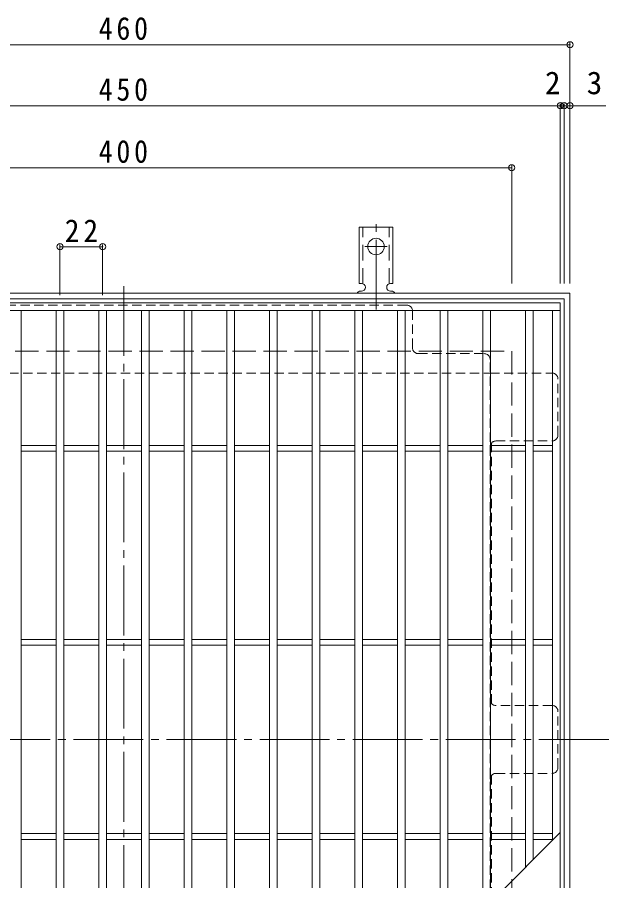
# Model space of a CAD drawing. Units: millimetres at full size, sheet at 1:4. Extents: x -862 to 1015, y -780 to 715.
# Drawn here: x -549.7 to -244.7, y 270.4 to 715.3 of the extents above; entities that cross this region are included whole.
import ezdxf
from ezdxf.enums import TextEntityAlignment as Align

# ---------------------------------------------------------------- set-up
doc = ezdxf.new("R2010")
doc.units = ezdxf.units.MM
doc.header["$LTSCALE"] = 4
doc.header["$PDMODE"] = 32
doc.header["$PDSIZE"] = 3.2
for name, pattern in [('CHAIN2', [12, 9, -1, 1, -1]), ('DASHED1', [1.8, 1.2, -0.6]), ('DASHED2', [3, 2, -1]), ('DASHED3', [4, 3, -1])]:
    doc.linetypes.add(name, pattern=pattern)
for name, color, linetype, lineweight in [('A-1_躯体', 2, 'Continuous', 9), ('A-2_仕上', 3, 'Continuous', 9), ('A-4_その他', 7, 'Continuous', 9), ('A-7_ハッチ', 2, 'Continuous', 9), ('A-A_ﾊｯﾁ-ﾜｸ', 3, 'Continuous', 9)]:
    doc.layers.add(name, color=color, linetype=linetype, lineweight=lineweight)
doc.styles.add('ＭＳ ゴシック', font='')
doc.styles.get('ＭＳ ゴシック').set_extended_font_data('MS Gothic')

msp = doc.modelspace()

# ---------------------------------------------------------------- linework, layer by layer
at = {"layer": 'A-1_躯体'}
for p, q in [((-724.713, 573.162), (-264.713, 573.162)), ((-721.713, 570.162), (-267.713, 570.162)), ((-267.713, 570.162), (-267.713, 116.162)), ((-264.713, 573.162), (-264.713, 113.162))]:
    msp.add_line(p, q, dxfattribs=at)
at = {"layer": 'A-1_躯体', "linetype": 'DASHED3'}
for p, q in [((-694.713, 543.162), (-294.713, 543.162)), ((-294.713, 543.162), (-294.713, 143.162))]:
    msp.add_line(p, q, dxfattribs=at)
at = {"layer": 'A-2_仕上'}
for p, q in [((-719.713, 568.162), (-269.713, 568.162)), ((-269.713, 568.162), (-269.713, 118.162)), ((-719.713, 564.162), (-269.713, 564.162)), ((-547.713, 122.162), (-547.713, 564.162)), ((-529.713, 122.162), (-529.713, 564.162)), ((-525.713, 122.162), (-525.713, 564.162)), ((-507.713, 122.162), (-507.713, 564.162)), ((-503.713, 122.162), (-503.713, 564.162)), ((-485.713, 122.162), (-485.713, 564.162)), ((-481.713, 122.162), (-481.713, 564.162)), ((-463.713, 122.162), (-463.713, 564.162)), ((-459.713, 122.162), (-459.713, 564.162)), ((-441.713, 123.162), (-441.713, 564.162)), ((-437.713, 127.162), (-437.713, 564.162)), ((-419.713, 145.162), (-419.713, 564.162)), ((-415.713, 149.162), (-415.713, 564.162)), ((-397.713, 167.163), (-397.713, 564.162)), ((-393.713, 171.162), (-393.713, 564.162)), ((-375.712, 189.163), (-375.712, 564.162)), ((-371.713, 193.163), (-371.713, 564.162)), ((-353.712, 211.163), (-353.712, 564.162)), ((-349.712, 215.163), (-349.712, 564.162)), ((-331.712, 233.163), (-331.712, 564.162)), ((-327.712, 237.163), (-327.712, 564.162)), ((-309.712, 255.163), (-309.712, 564.162)), ((-305.712, 259.163), (-305.712, 564.162)), ((-287.712, 277.163), (-287.712, 564.162)), ((-283.712, 281.163), (-283.712, 564.162)), ((-273.713, 564.162), (-273.713, 291.162)), ((-547.713, 494.662), (-529.713, 494.662)), ((-525.713, 494.662), (-507.713, 494.662)), ((-503.713, 494.662), (-485.713, 494.662)), ((-481.713, 494.662), (-463.713, 494.662)), ((-459.713, 494.662), (-441.713, 494.662)), ((-437.713, 494.662), (-419.713, 494.662)), ((-415.713, 494.662), (-397.713, 494.662)), ((-393.713, 494.662), (-375.712, 494.662)), ((-371.713, 494.662), (-353.712, 494.662)), ((-349.712, 494.662), (-331.712, 494.662)), ((-327.712, 494.662), (-309.712, 494.662)), ((-305.712, 494.662), (-287.712, 494.662)), ((-273.713, 494.662), (-283.712, 494.662)), ((-547.713, 491.662), (-529.713, 491.662)), ((-525.713, 491.662), (-507.713, 491.662)), ((-503.713, 491.662), (-485.713, 491.662)), ((-481.713, 491.662), (-463.713, 491.662)), ((-459.713, 491.662), (-441.713, 491.662)), ((-437.713, 491.662), (-419.713, 491.662)), ((-415.713, 491.662), (-397.713, 491.662)), ((-393.713, 491.662), (-375.712, 491.662)), ((-371.713, 491.662), (-353.712, 491.662)), ((-349.712, 491.662), (-331.712, 491.662)), ((-327.712, 491.662), (-309.712, 491.662)), ((-305.712, 491.662), (-287.712, 491.662)), ((-273.713, 491.662), (-283.712, 491.662)), ((-547.713, 394.662), (-529.713, 394.662)), ((-547.713, 391.662), (-529.713, 391.662)), ((-525.713, 394.662), (-507.713, 394.662)), ((-525.713, 391.662), (-507.713, 391.662)), ((-503.713, 394.662), (-485.713, 394.662)), ((-503.713, 391.662), (-485.713, 391.662)), ((-481.713, 394.662), (-463.713, 394.662)), ((-481.713, 391.662), (-463.713, 391.662)), ((-459.713, 394.662), (-441.713, 394.662)), ((-459.713, 391.662), (-441.713, 391.662)), ((-437.713, 394.662), (-419.713, 394.662)), ((-437.713, 391.662), (-419.713, 391.662)), ((-415.713, 394.662), (-397.713, 394.662)), ((-415.713, 391.662), (-397.713, 391.662)), ((-393.713, 394.662), (-375.712, 394.662)), ((-393.713, 391.662), (-375.712, 391.662)), ((-371.713, 394.662), (-353.712, 394.662)), ((-371.713, 391.662), (-353.712, 391.662)), ((-349.712, 394.662), (-331.712, 394.662)), ((-349.712, 391.662), (-331.712, 391.662)), ((-327.712, 394.662), (-309.712, 394.662)), ((-327.712, 391.662), (-309.712, 391.662)), ((-305.712, 394.662), (-287.712, 394.662)), ((-305.712, 391.662), (-287.712, 391.662)), ((-273.713, 394.662), (-283.712, 394.662)), ((-273.713, 391.662), (-283.712, 391.662)), ((-547.713, 294.662), (-529.713, 294.662)), ((-525.713, 294.662), (-507.713, 294.662)), ((-503.713, 294.662), (-485.713, 294.662)), ((-481.713, 294.662), (-463.713, 294.662)), ((-459.713, 294.662), (-441.713, 294.662)), ((-446.713, 118.162), (-269.713, 295.162)), ((-437.713, 294.662), (-419.713, 294.662)), ((-415.713, 294.662), (-397.713, 294.662)), ((-393.713, 294.662), (-375.712, 294.662)), ((-371.713, 294.662), (-353.712, 294.662)), ((-349.712, 294.662), (-331.712, 294.662)), ((-327.712, 294.662), (-309.712, 294.662)), ((-305.712, 294.662), (-287.712, 294.662)), ((-273.713, 294.662), (-283.712, 294.662)), ((-547.713, 291.662), (-529.713, 291.662)), ((-525.713, 291.662), (-507.713, 291.662)), ((-503.713, 291.662), (-485.713, 291.662)), ((-481.713, 291.662), (-463.713, 291.662)), ((-459.713, 291.662), (-441.713, 291.662)), ((-437.713, 291.662), (-419.713, 291.662)), ((-415.713, 291.662), (-397.713, 291.662)), ((-393.713, 291.662), (-375.712, 291.662)), ((-371.713, 291.662), (-353.712, 291.662)), ((-349.712, 291.662), (-331.712, 291.662)), ((-327.712, 291.662), (-309.712, 291.662)), ((-305.712, 291.662), (-287.712, 291.662)), ((-273.713, 291.662), (-283.712, 291.662))]:
    msp.add_line(p, q, dxfattribs=at)
at = {"layer": 'A-4_その他'}
for p, q in [((-724.713, 701.125), (-264.713, 701.125)), ((-264.713, 702.325), (-264.713, 578.162)), ((-719.713, 669.737), (-269.713, 669.737)), ((-269.713, 670.937), (-269.713, 578.162)), ((-269.713, 669.737), (-267.713, 669.737)), ((-267.713, 670.937), (-267.713, 578.162)), ((-267.713, 669.737), (-246.196, 669.737)), ((-694.713, 637.741), (-294.713, 637.741)), ((-294.713, 638.941), (-294.713, 578.162)), ((-527.713, 598.268), (-527.713, 572.162)), ((-527.713, 597.068), (-505.713, 597.068)), ((-505.713, 598.268), (-505.713, 572.162))]:
    msp.add_line(p, q, dxfattribs=at)
for p in [(-264.713, 701.125), (-269.713, 669.737), (-267.713, 669.737), (-264.713, 669.737), (-294.713, 637.741), (-527.713, 597.068), (-505.713, 597.068)]:
    msp.add_point(p, dxfattribs=at)
at = {"layer": 'A-7_ハッチ', "linetype": 'CHAIN2'}
for p, q in [((-494.713, 576.759), (-494.713, 109.565)), ((-244.713, 343.162), (-744.713, 343.162))]:
    msp.add_line(p, q, dxfattribs=at)
at = {"layer": 'A-7_ハッチ', "linetype": 'DASHED1'}
for p, q in [((-348.914, 566.966), (-640.512, 566.966)), ((-345.914, 544.966), (-345.914, 563.966)), ((-342.914, 541.966), (-308.913, 541.966)), ((-305.913, 258.962), (-305.913, 538.966)), ((-683.513, 531.966), (-305.913, 531.966)), ((-305.913, 531.966), (-273.909, 531.966)), ((-270.909, 499.965), (-270.909, 528.966)), ((-305.113, 496.009), (-305.113, 361.623)), ((-302.913, 496.965), (-273.909, 496.965)), ((-273.909, 360.663), (-302.913, 360.663)), ((-270.909, 328.662), (-270.909, 357.663)), ((-302.913, 325.662), (-273.909, 325.662)), ((-305.113, 190.32), (-305.113, 324.701))]:
    msp.add_line(p, q, dxfattribs=at)
for centre, start, end in [((-348.914, 563.966), 0, 90), ((-342.914, 544.966), 180, 270), ((-308.913, 538.966), 0, 90), ((-273.909, 528.966), 0, 90), ((-273.909, 499.965), 270, 0), ((-302.913, 493.965), 90, 180), ((-302.913, 363.663), 180, 270), ((-273.909, 357.663), 0, 90), ((-302.913, 322.662), 90, 180), ((-273.909, 328.662), 270, 0)]:
    msp.add_arc(centre, 3, start, end, dxfattribs=at)
at = {"layer": 'A-A_ﾊｯﾁ-ﾜｸ', "color": 7, "linetype": 'CHAIN2'}
for p, q in [((-364.713, 564.694), (-364.713, 612.095)), ((-370.489, 597.162), (-358.937, 597.162))]:
    msp.add_line(p, q, dxfattribs=at)
at = {"layer": 'A-A_ﾊｯﾁ-ﾜｸ'}
for p, q in [((-373.463, 578.162), (-373.463, 607.162)), ((-355.963, 607.162), (-373.463, 607.162)), ((-355.963, 578.162), (-355.963, 607.162)), ((-373.463, 578.162), (-372.213, 578.162)), ((-372.713, 574.162), (-372.213, 574.162)), ((-357.218, 574.162), (-356.704, 574.162)), ((-355.963, 578.162), (-357.213, 578.162))]:
    msp.add_line(p, q, dxfattribs=at)
at = {"layer": 'A-A_ﾊｯﾁ-ﾜｸ', "linetype": 'DASHED2'}
for p, q in [((-371.463, 578.016), (-371.463, 607.162)), ((-357.963, 578.016), (-357.963, 607.162))]:
    msp.add_line(p, q, dxfattribs=at)
at = {"layer": 'A-A_ﾊｯﾁ-ﾜｸ'}
msp.add_circle((-364.713, 597.162), 4.25, dxfattribs=at)
for centre, start, end in [((-372.713, 572.162), 90.27597, 150.00049), ((-372.213, 576.162), 270, 90), ((-357.213, 576.162), 90, 269.86671), ((-356.713, 572.162), 29.99928, 89.75838)]:
    msp.add_arc(centre, 2, start, end, dxfattribs=at)

# ---------------------------------------------------------------- texts
at = {"layer": 'A-4_その他', "color": 2, "style": 'ＭＳ ゴシック'}
for s, p in [('2', (-277.576, 672.137)), ('3', (-256.057, 672.137))]:
    msp.add_text(s, height=11.73, dxfattribs=at).set_placement(p, align=Align.BOTTOM_LEFT)
at = {"layer": 'A-4_その他', "color": 2, "char_height": 11.73, "attachment_point": 7, "style": 'ＭＳ ゴシック'}
for s, insert in [('\\T1.27;\\W0.9;460', (-507.713, 703.525)), ('\\T1.27;\\W0.9;450', (-507.713, 672.137)), ('\\T1.27;\\W0.9;400', (-507.713, 640.141)), ('\\T1.27;\\W0.95;22', (-525.213, 599.468))]:
    msp.add_mtext(s, dxfattribs=dict(at, insert=insert))

doc.saveas('drawing.dxf')
